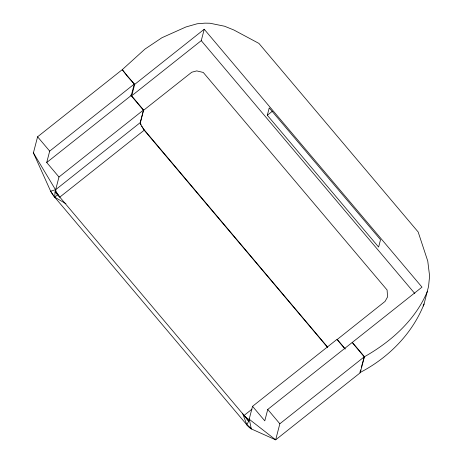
<?xml version="1.0" encoding="UTF-8"?>
<svg xmlns="http://www.w3.org/2000/svg" width="463" height="463" viewBox="0 0 463 463"><rect width="100%" height="100%" fill="white"/><g stroke="black" fill="none" stroke-linecap="round" stroke-linejoin="round"><path stroke-width="0.69" d="M65.954 203.708L54.692 197.163A7.894 1.597 51.6 0 1 50.635 191.184L33.411 152.877L37.59 136.793L122.163 69.728L134.258 84.058L131.295 95.447L143.542 109.951L58.969 177.011L55.056 192.081L54.692 197.163L246.785 424.739A7.894 1.597 51.6 0 0 251.299 428.906L275.659 439.844L360.231 372.79L364.422 356.713L352.326 342.383M423.564 304.527L423.234 305.91L424.062 304.052L428.576 286.319L429.595 275.989L427.76 261.091L418.158 231.969L258.939 43.418L233.844 29.991L224.549 26.223L209.988 23.237L204.97 23.15L197.174 23.769L185.993 26.952L161.911 37.74L144.948 49.095L122.33 69.6L127.134 76.025L134.687 84.393L131.718 95.783L201.26 40.64L204.229 29.25L421.996 287.135L267.753 409.442L264.784 420.838L252.538 406.335L337.11 339.275L345.276 348.94M345.01 348.946L337.099 339.576L385.06 301.419L387.572 296.91L387.091 289.983L203.269 72.454L196.734 70.897L191.757 72.222L143.524 110.344L140.364 122.724L141.059 124.993L144.415 130.485L327.567 347.383M423.234 305.91L423.697 304.127M58.969 177.011L46.722 162.513L49.691 151.117L134.258 84.058M140.451 123.771A8.322 1.684 51.6 0 1 140.243 122.614L143.368 110.616M267.307 115.252L269.223 107.902L380.528 239.712L378.612 247.063L267.307 115.252L272.296 111.294M252.538 406.335L248.619 421.399L244.088 415.421L55.178 191.618M364.422 356.713L279.849 423.772L275.664 439.85L249.123 419.165A8.322 1.684 51.6 0 1 244.088 415.421L251.982 409.165M360.04 371.957L360.613 369.896M361.383 367.147L364.259 356.84C390.934 341.839 415.519 319.927 427.459 291.21M424.062 304.052C412.209 333.933 388.202 358.003 359.844 372.646M248.608 421.388L246.779 424.727L251.299 428.906L249.233 418.986M134.687 84.393L204.229 29.25M46.722 162.513L131.295 95.447M140.243 122.614L55.682 189.685L50.641 191.178L54.692 197.163L58.066 194.477M55.045 192.076L59.82 197.111L144.387 130.051M251.293 428.888L246.785 424.739L242.571 413.199M201.26 40.64L414.831 293.559M352.164 342.51L364.259 356.84M130.624 95.06L143.524 110.344M143.461 128.951L327.723 347.256M37.59 136.793L49.691 151.117M267.753 409.442L279.849 423.772M248.729 420.919L244.088 415.421M33.405 152.871L55.664 189.98A8.322 1.684 51.6 0 0 59.82 197.111M143.206 128.506A8.322 1.684 51.6 0 1 142.662 127.73M142.158 126.978A8.322 1.684 51.6 0 1 141.695 126.243M140.949 124.9A8.322 1.684 51.6 0 1 140.665 124.304"/></g></svg>
